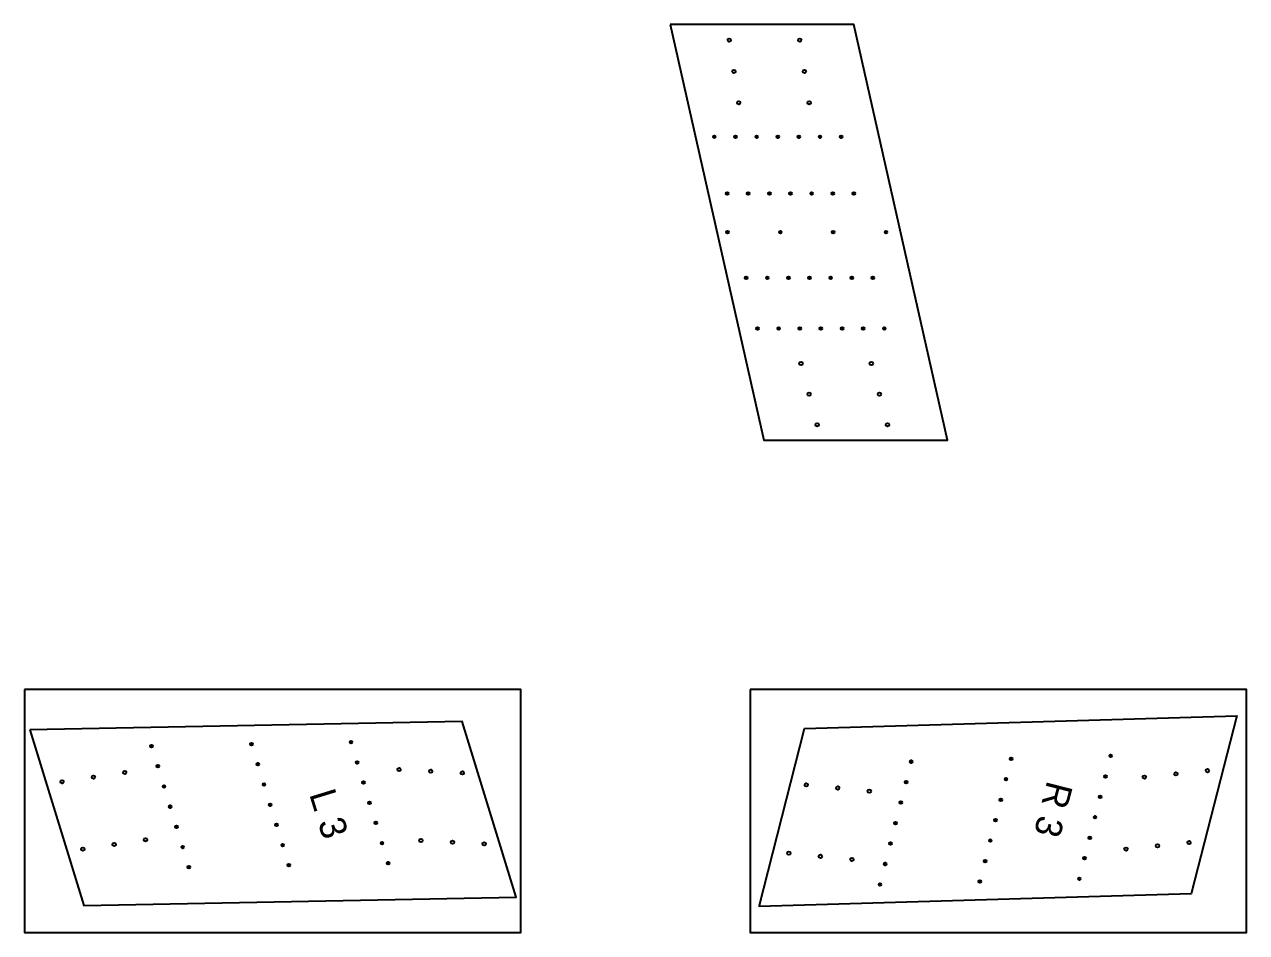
# Model space of a CAD drawing. Extents: x 50 to 281, y 33 to 383.
# Drawn here: x 49.9 to 281.3, y 32.8 to 204.8 of the extents above; entities that cross this region are included whole.
import ezdxf

# ---------------------------------------------------------------- set-up
doc = ezdxf.new("R2010")
doc.units = 0
doc.header["$PDMODE"] = 32
doc.header["$PDSIZE"] = 0.51
doc.layers.get('0').update_dxf_attribs({"linetype": 'CONTINUOUS'})
for name, color, linetype in [('DRILLING', 3, 'CONTINUOUS'), ('ENGRAVE', 4, 'CONTINUOUS'), ('HALF_DRILL', 200, 'CONTINUOUS'), ('LAYOUT', 10, 'CONTINUOUS')]:
    doc.layers.add(name, color=color, linetype=linetype)

# ---------------------------------------------------------------- blocks, each defined once
blk = doc.blocks.new('*U19')
at = {"layer": 'ENGRAVE'}
blk.add_point((0, 0), dxfattribs=at)
blk = doc.blocks.new('*U21')
at = {"layer": 'ENGRAVE', "color": 0, "linetype": 'BYBLOCK'}
for p in [(-24, 0), (-20, 0), (-16, 0), (-12, 0), (-8, 0), (-4, 0), (0, 0)]:
    blk.add_blockref('*U19', p, dxfattribs=at)
blk = doc.blocks.new('*U22')
at = {"layer": 'ENGRAVE'}
blk.add_point((0, 0), dxfattribs=at)
blk = doc.blocks.new('*U23')
at = {"layer": 'ENGRAVE', "color": 0, "linetype": 'BYBLOCK'}
for p in [(-24, 0), (-20, 0), (-16, 0), (-12, 0), (-8, 0), (-4, 0), (0, 0)]:
    blk.add_blockref('*U22', p, dxfattribs=at)
blk = doc.blocks.new('*U24')
at = {"layer": 'ENGRAVE'}
blk.add_point((0, 0), dxfattribs=at)
blk = doc.blocks.new('*U25')
at = {"layer": 'ENGRAVE', "color": 0, "linetype": 'BYBLOCK'}
for p in [(-24, 0), (-20, 0), (-16, 0), (-12, 0), (-8, 0), (-4, 0), (0, 0)]:
    blk.add_blockref('*U24', p, dxfattribs=at)
blk = doc.blocks.new('*U26')
at = {"layer": 'ENGRAVE'}
blk.add_point((0, 0), dxfattribs=at)
blk = doc.blocks.new('*U27')
at = {"layer": 'ENGRAVE', "color": 0, "linetype": 'BYBLOCK'}
for p in [(-24, 0), (-20, 0), (-16, 0), (-12, 0), (-8, 0), (-4, 0), (0, 0)]:
    blk.add_blockref('*U26', p, dxfattribs=at)
blk = doc.blocks.new('*U28')
at = {"layer": 'HALF_DRILL'}
blk.add_point((0, 0), dxfattribs=at)
blk = doc.blocks.new('*U29')
at = {"layer": 'HALF_DRILL', "color": 0, "linetype": 'BYBLOCK'}
for p in [(-30, 0), (-20, 0), (-10, 0), (0, 0)]:
    blk.add_blockref('*U28', p, dxfattribs=at)
blk = doc.blocks.new('*U69')
blk.add_text('R 3', height=5, rotation=255.6916).set_placement((243.57, 61.76))
blk = doc.blocks.new('*U51')
at = {"layer": 'ENGRAVE'}
blk.add_point((0, 0), dxfattribs=at)
blk = doc.blocks.new('*U53')
at = {"layer": 'ENGRAVE', "color": 0, "linetype": 'BYBLOCK'}
for p in [(-24, 0), (-20, 0), (-16, 0), (-12, 0), (-8, 0), (-4, 0), (0, 0)]:
    blk.add_blockref('*U51', p, dxfattribs=at)
blk = doc.blocks.new('*U54')
at = {"layer": 'ENGRAVE'}
blk.add_point((0, 0), dxfattribs=at)
blk = doc.blocks.new('*U55')
at = {"layer": 'ENGRAVE', "color": 0, "linetype": 'BYBLOCK'}
for p in [(-24, 0), (-20, 0), (-16, 0), (-12, 0), (-8, 0), (-4, 0), (0, 0)]:
    blk.add_blockref('*U54', p, dxfattribs=at)
blk = doc.blocks.new('*U56')
at = {"layer": 'ENGRAVE'}
blk.add_point((0, 0), dxfattribs=at)
blk = doc.blocks.new('*U57')
at = {"layer": 'ENGRAVE', "color": 0, "linetype": 'BYBLOCK'}
for p in [(-24, 0), (-20, 0), (-16, 0), (-12, 0), (-8, 0), (-4, 0), (0, 0)]:
    blk.add_blockref('*U56', p, dxfattribs=at)
blk = doc.blocks.new('*U70')
blk.add_text('L 3', height=5, rotation=287.0847).set_placement((103.75, 59.06))
blk = doc.blocks.new('*U58')
at = {"layer": 'ENGRAVE'}
blk.add_point((0, 0), dxfattribs=at)
blk = doc.blocks.new('*U60')
at = {"layer": 'ENGRAVE', "color": 0, "linetype": 'BYBLOCK'}
for p in [(-24, 0), (-20, 0), (-16, 0), (-12, 0), (-8, 0), (-4, 0), (0, 0)]:
    blk.add_blockref('*U58', p, dxfattribs=at)
blk = doc.blocks.new('*U61')
at = {"layer": 'ENGRAVE'}
blk.add_point((0, 0), dxfattribs=at)
blk = doc.blocks.new('*U62')
at = {"layer": 'ENGRAVE', "color": 0, "linetype": 'BYBLOCK'}
for p in [(-24, 0), (-20, 0), (-16, 0), (-12, 0), (-8, 0), (-4, 0), (0, 0)]:
    blk.add_blockref('*U61', p, dxfattribs=at)
blk = doc.blocks.new('*U63')
at = {"layer": 'ENGRAVE'}
blk.add_point((0, 0), dxfattribs=at)
blk = doc.blocks.new('*U64')
at = {"layer": 'ENGRAVE', "color": 0, "linetype": 'BYBLOCK'}
for p in [(-24, 0), (-20, 0), (-16, 0), (-12, 0), (-8, 0), (-4, 0), (0, 0)]:
    blk.add_blockref('*U63', p, dxfattribs=at)

msp = doc.modelspace()

# ---------------------------------------------------------------- linework, layer by layer
at = {"color": 7, "linetype": 'CONTINUOUS'}
for points in [[(172.122, 204.807), (189.863, 126.087), (224.667, 126.087), (206.926, 204.807)], [(50.871, 71.186), (61.096, 37.918), (142.956, 39.525), (132.732, 72.793)], [(188.968, 37.772), (197.57, 71.496), (279.412, 73.856), (270.81, 40.131)]]:
    msp.add_lwpolyline(points, close=True, dxfattribs=at)
at = {"layer": 'DRILLING'}
for centre in [(183.313, 201.841), (196.66, 201.841), (184.212, 195.909), (197.56, 195.909), (185.112, 189.977), (198.459, 189.977), (196.908, 140.59), (210.222, 140.59), (198.44, 134.789), (211.754, 134.789), (199.972, 128.988), (213.286, 128.988), (62.921, 62.268), (68.856, 63.151), (120.797, 63.693), (126.788, 63.372), (132.78, 63.051), (261.923, 62.264), (267.892, 62.875), (273.86, 63.486), (56.987, 61.385), (197.9, 60.791), (203.871, 60.196), (209.841, 59.601), (60.908, 48.626), (66.843, 49.509), (72.777, 50.392), (124.927, 50.256), (130.918, 49.935), (136.909, 49.614), (258.449, 48.642), (264.417, 49.253), (270.386, 49.864), (194.602, 47.857), (200.572, 47.263), (206.543, 46.668)]:
    msp.add_circle(centre, 0.322, dxfattribs=at)
at = {"layer": 'LAYOUT'}
for points in [[(49.856, 78.824), (49.856, 32.824), (143.856, 32.824), (143.856, 78.824)], [(187.277, 78.824), (187.277, 32.824), (281.277, 32.824), (281.277, 78.824)]]:
    msp.add_lwpolyline(points, close=True, dxfattribs=at)

# ---------------------------------------------------------------- block references
at = {"layer": 'ENGRAVE'}
for name, p, rotation in [('*U21', (180.502, 183.545), 180), ('*U23', (182.922, 172.807), 180), ('*U25', (186.528, 156.807), 180), ('*U27', (188.684, 147.237), 180), ('*U57', (217.788, 65.188), 75.69164554134177), ('*U55', (236.72, 65.734), 75.69164554134177), ('*U53', (255.536, 66.277), 75.69164554134177)]:
    msp.add_blockref(name, p, dxfattribs=dict(at, rotation=rotation))
at = {"layer": 'ENGRAVE', "xscale": -1, "rotation": 107.0846843547966}
for name, p in [('*U64', (80.985, 45.197)), ('*U62', (99.922, 45.569)), ('*U60', (118.741, 45.938))]:
    msp.add_blockref(name, p, dxfattribs=at)
at = {"layer": 'HALF_DRILL', "rotation": 180}
msp.add_blockref('*U29', (182.993, 165.447), dxfattribs=at)
at = {"layer": 'LAYOUT'}
for name in ['*U69', '*U70']:
    msp.add_blockref(name, (0, 0), dxfattribs=at)

doc.saveas('drawing.dxf')
